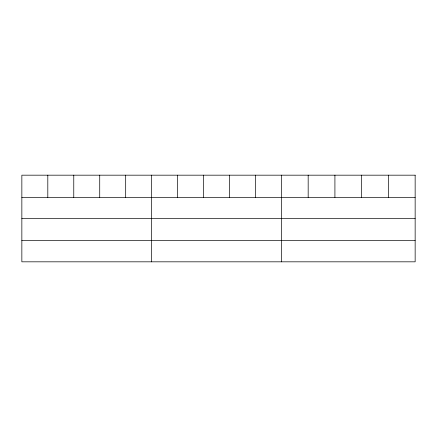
<?xml version="1.0" encoding="UTF-8"?>
<svg xmlns="http://www.w3.org/2000/svg" width="437" height="437" viewBox="0 0 437 437"><rect width="100%" height="100%" fill="white"/><g stroke="black" fill="none" stroke-linecap="round" stroke-linejoin="round"><path stroke-width="0.66" d="M21.85 197.355L415.15 197.355M21.85 218.631L415.15 218.631M21.85 240.547L415.15 240.547M388.406 175.177L388.406 197.355M361.661 175.177L361.661 197.355M334.917 175.177L334.917 197.355M308.172 175.177L308.172 197.355M281.428 175.177L281.428 261.823M255.47 175.177L255.47 197.355M229.512 175.177L229.512 197.355M203.555 175.177L203.555 197.355M177.597 175.177L177.597 197.355M151.639 175.177L151.639 261.823M125.681 175.177L125.681 197.355M99.723 175.177L99.723 197.355M73.766 175.177L73.766 197.355M47.808 175.177L47.808 197.355M415.15 175.177L21.85 175.177L21.85 261.823L415.15 261.823L415.15 175.177"/></g></svg>
